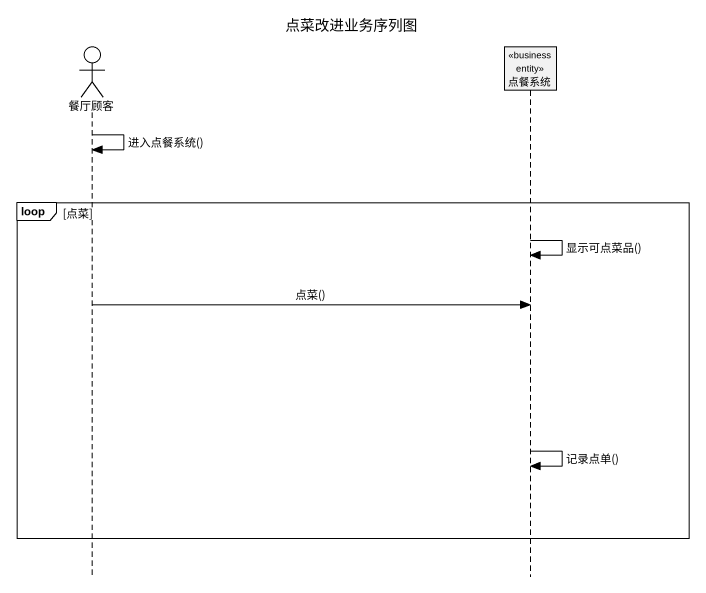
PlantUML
@startuml
title 点菜改进业务序列图
hide footbox
actor 餐厅顾客
participant 点餐系统 <<business entity>>

餐厅顾客 -> 餐厅顾客 : 进入点餐系统()
loop 点菜
  点餐系统 -> 点餐系统 : 显示可点菜品()
  餐厅顾客 -> 点餐系统 : 点菜()
  点餐系统 -> 点餐系统 : 记录点单()
end
@enduml
